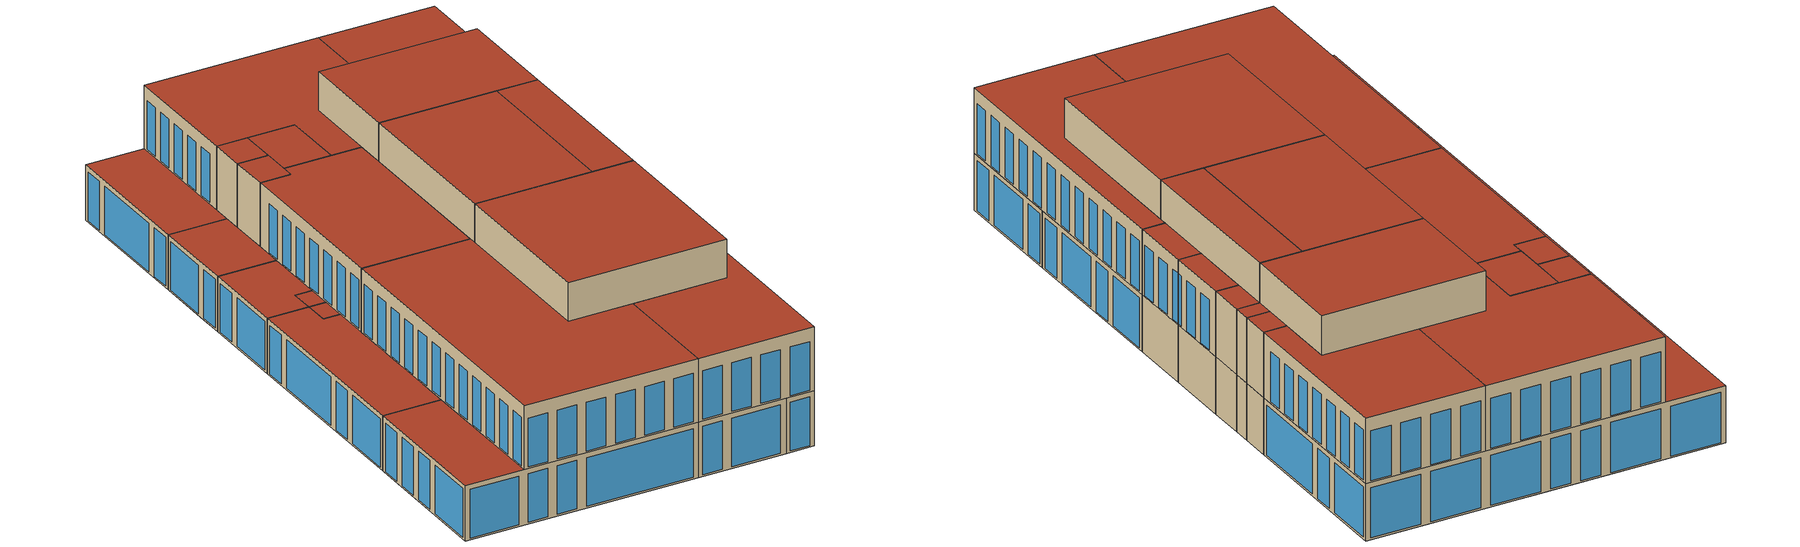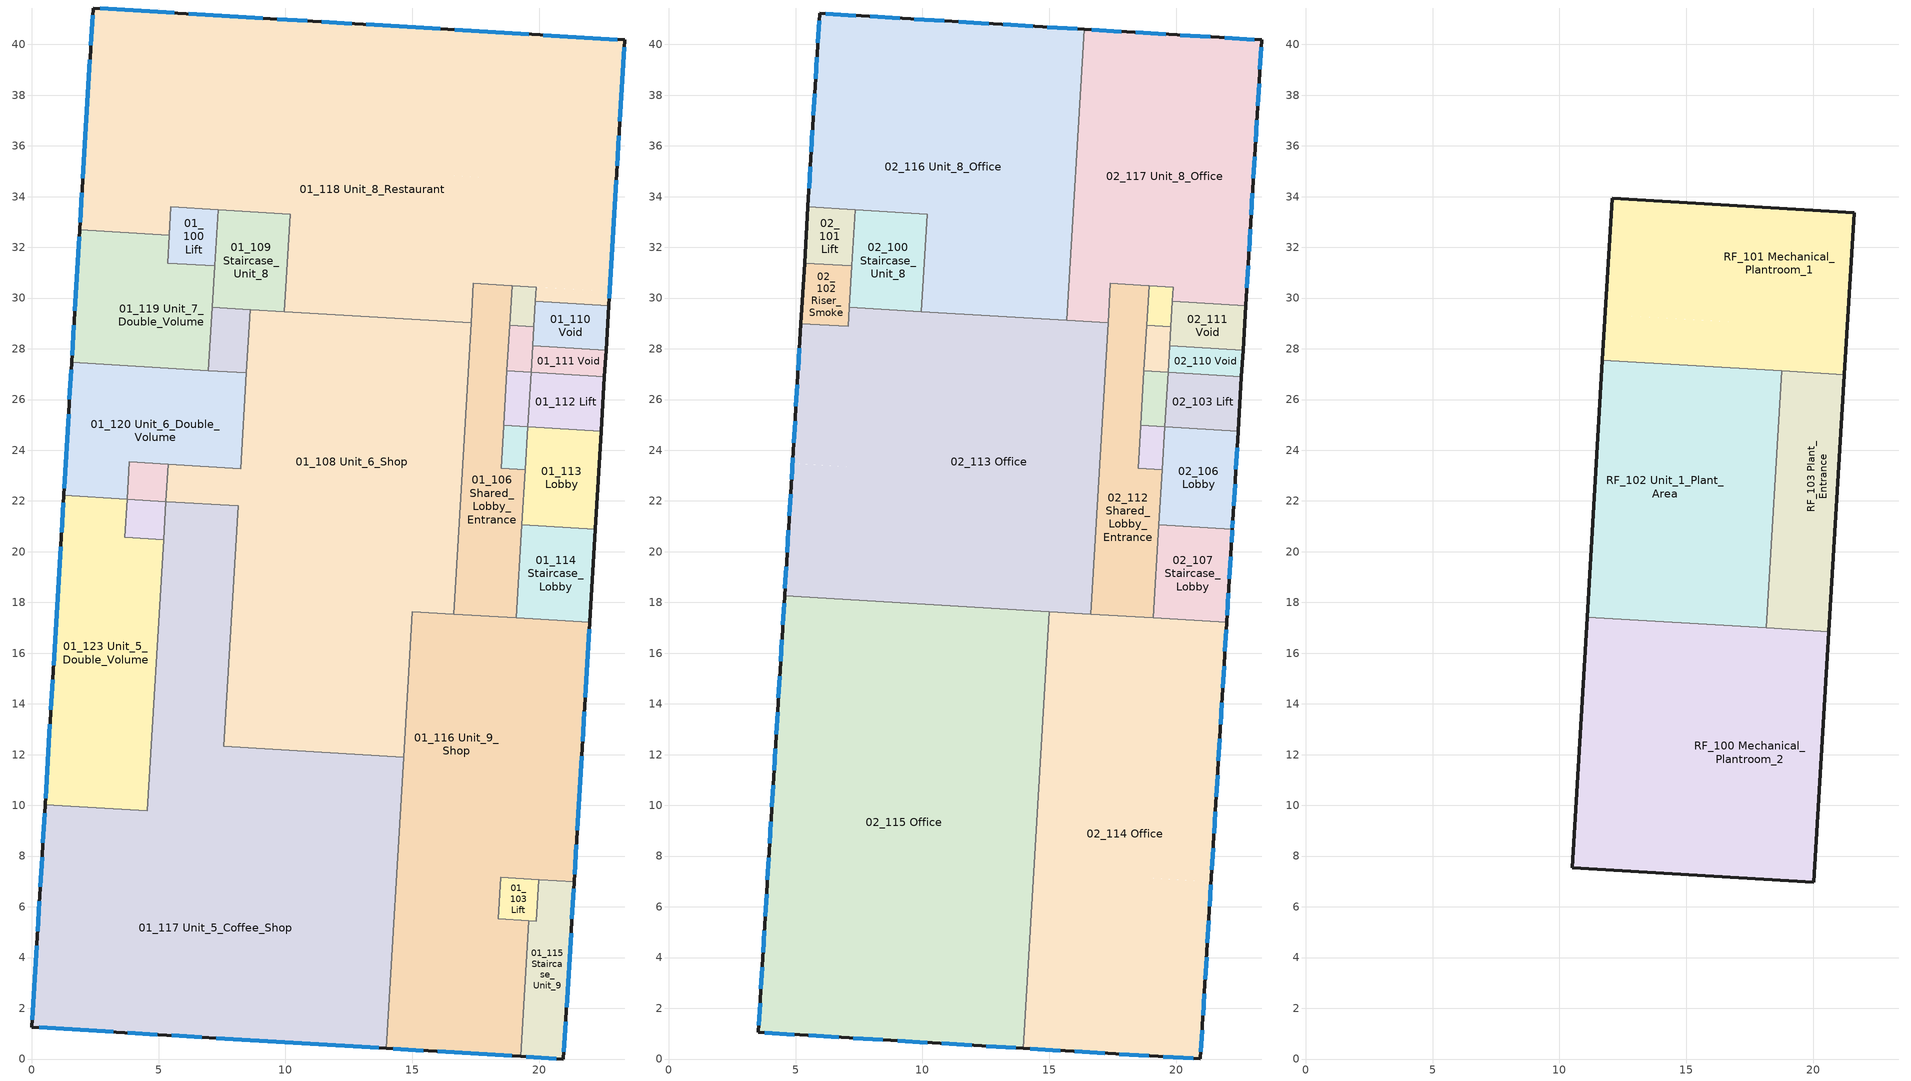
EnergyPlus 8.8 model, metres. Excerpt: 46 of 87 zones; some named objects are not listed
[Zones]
01_100 Lift
 floor to 00_117 Lift (IRTConstruction): 7.34,33.48 7.21,31.27 5.44,31.38 5.57,33.59 z7.4
 floor to 00_118 Unit_8_Restaurant (IRTConstruction): 5.51,32.48 5.42,32.49 5.48,33.59 5.57,33.59 z7.4
 floor to 00_125 Staircase_Unit_7 (IRTConstruction): 5.51,32.48 5.44,31.38 5.35,31.38 5.42,32.49 z7.4
 wall to 01_109 Staircase_Unit_8 (Internal Wall): 7.21,31.27 7.34,33.48 z7.4:10.7
 wall to 01_118 Unit_8_Restaurant (Internal Wall): 7.34,33.48 5.48,33.59 z7.4:10.7; 5.42,32.48,7.4 5.42,32.48,10.7 5.48,33.59,10.7 5.48,33.59,7.4 5.42,32.49,7.4
 wall to 01_119 Unit_7_Double_Volume (Internal Wall): 5.42,32.48 5.35,31.38 7.21,31.27 z7.4:10.7
01_101 Riser_2
 floor to 00_104 Riser_3 (Internal Floor): 19.68,27.08 18.73,27.13 18.84,28.93 19.79,28.87 z7.4
 wall to 01_102 Riser_3 (Internal Wall): 18.73,27.13 19.68,27.08 z7.4:10.7
 wall to 01_105 Riser_1 (Internal Wall): 19.79,28.87 18.84,28.93 z7.4:10.7
 wall to 01_106 Shared_Lobby_Entrance (Internal Wall): 18.84,28.93 18.73,27.13 z7.4:10.7
 wall to 01_110 Void (Internal Wall): 19.75,28.12 19.79,28.87 z7.4:10.7
 wall to 01_111 Void (Internal Wall): 19.68,27.08 19.75,28.12 z7.4:10.7
01_102 Riser_3
 floor to 00_105 Riser_4 (Internal Floor): 19.55,24.93 18.61,24.99 18.73,27.13 19.68,27.08 z7.4
 wall to 01_104 Riser_4 (Internal Wall): 18.61,24.99 19.55,24.93 z7.4:10.7
 wall to 01_106 Shared_Lobby_Entrance (Internal Wall): 18.73,27.13 18.61,24.99 z7.4:10.7
 wall to 01_112 Lift (Internal Wall): 19.55,24.93 19.68,27.08 z7.4:10.7
01_103 Lift
 floor to 00_111 Lift (IRTConstruction): 19.89,5.44 18.39,5.53 18.49,7.16 19.98,7.07 z7.4
 wall to 01_115 Staircase_Unit_9 (Internal Wall): 19.59,5.46 19.89,5.44 19.98,7.07 z7.4:10.7
 wall to 01_116 Unit_9_Shop (Internal Wall): 19.98,7.07 18.49,7.16 18.39,5.53 19.59,5.46 z7.4:10.7
01_104 Riser_4
 floor to 00_119 Unit_1_Retail_MS (Internal Floor): 19.55,24.93 19.45,23.23 18.5,23.29 18.61,24.99 z7.4
 wall to 01_106 Shared_Lobby_Entrance (Internal Wall): 18.61,24.99 18.6,24.96 18.5,23.29 19.45,23.23 z7.4:10.7
 wall to 01_113 Lobby (Internal Wall): 19.45,23.23 19.55,24.93 z7.4:10.7
01_105 Riser_1
 floor to 00_100 Riser_2 (Internal Floor): 19.79,28.87 18.84,28.93 18.94,30.49 19.88,30.43 z7.4
 wall to 01_106 Shared_Lobby_Entrance (Internal Wall): 18.94,30.49 18.84,28.93 z7.4:10.7
 wall to 01_110 Void (Internal Wall): 19.79,28.87 19.85,29.87 z7.4:10.7
 wall to 01_118 Unit_8_Restaurant (Internal Wall): 19.85,29.87 19.88,30.43 18.94,30.49 z7.4:10.7
01_106 Shared_Lobby_Entrance
 floor to 00_108 Staircase_Unit_1 (Internal Floor): 18.84,28.93 17.32,29.02 17.41,30.58 18.94,30.49 z7.4
 floor to 00_119 Unit_1_Retail_MS (Internal Floor): 18.5,23.29 19.45,23.23 19.1,17.39 16.63,17.54 17.32,29.02 18.84,28.93 z7.4
 wall to 01_108 Unit_6_Shop (Internal Wall): 17.32,29.02 16.63,17.54 z7.4:10.7
 wall to 01_113 Lobby (Internal Wall): 19.32,21.07 19.45,23.23 z7.4:10.7
 wall to 01_114 Staircase_Lobby (Internal Wall): 19.1,17.39 19.32,21.07 z7.4:10.7
 wall to 01_116 Unit_9_Shop (Internal Wall): 16.63,17.54 19.1,17.39 z7.4:10.7
 wall to 01_118 Unit_8_Restaurant (Internal Wall): 18.94,30.49 18.91,30.49 17.41,30.58 17.32,29.02 z7.4:10.7
01_107 Riser_Smoke
 floor to 00_127 Riser_Smoke (Internal Floor): 8.46,27.05 6.96,27.14 7.11,29.63 8.61,29.54 z7.4
 wall to 01_108 Unit_6_Shop (Internal Wall): 8.46,27.05 8.61,29.54 z7.4:10.7
 wall to 01_109 Staircase_Unit_8 (Internal Wall): 8.61,29.54 7.11,29.63 z7.4:10.7
 wall to 01_119 Unit_7_Double_Volume (Internal Wall): 7.11,29.63 6.96,27.14 z7.4:10.7
 wall to 01_120 Unit_6_Double_Volume (Internal Wall): 6.96,27.14 8.46,27.05 z7.4:10.7
01_108 Unit_6_Shop
 floor to 00_119 Unit_1_Retail_MS (Internal Floor): 8.61,29.54 17.32,29.02 16.63,17.54 7.92,18.06 8.15,21.81 5.29,21.98 5.38,23.45 8.23,23.28 z7.4
 floor to 00_129 Unit_1_Retail_MS (Internal Floor): 14.66,11.9 7.58,12.32 7.92,18.06 15.01,17.64 z7.4
 wall to 01_121 Lift (Internal Wall): 5.38,23.45 5.29,21.98 z7.4:10.7
 wall to 01_109 Staircase_Unit_8 (Internal Wall): 9.96,29.46 8.64,29.54 8.61,29.54 z7.4:10.7
 wall to 01_116 Unit_9_Shop (Internal Wall): 14.66,11.9 15.01,17.64 16.63,17.54 z7.4:10.7
 wall to 01_117 Unit_5_Coffee_Shop (Internal Wall): 5.29,21.98 5.31,21.98 8.15,21.81 7.58,12.32 14.66,11.9 z7.4:10.7
 wall to 01_118 Unit_8_Restaurant (Internal Wall): 17.32,29.02 9.96,29.46 z7.4:10.7
 wall to 01_120 Unit_6_Double_Volume (Internal Wall): 8.46,27.05 8.23,23.28 z7.4:10.7
 wall to 01_120 Unit_6_Double_Volume (IRTConstruction): 8.23,23.28 5.38,23.45 z7.4:10.7
01_109 Staircase_Unit_8
 floor to 00_126 Staircase_Unit_8 (IRTConstruction): 9.96,29.46 7.11,29.63 7.34,33.48 10.19,33.31 z7.4
 wall to 01_118 Unit_8_Restaurant (IRTConstruction): 9.96,29.46 10.19,33.31 7.34,33.48 z7.4:10.7
 wall to 01_119 Unit_7_Double_Volume (Internal Wall): 7.21,31.27 7.11,29.63 z7.4:10.7
01_110 Void
 floor to 00_101 Switch_Room (IRTConstruction): 22.75,29.7 22.64,27.95 19.75,28.12 19.85,29.87 z7.4
 wall outside (External Wall): 22.64,27.95 22.75,29.7 z7.4:10.7
 wall to 01_111 Void (Internal Wall): 19.75,28.12 22.64,27.95 z7.4:10.7
 wall to 01_118 Unit_8_Restaurant (Internal Wall): 22.75,29.7 19.85,29.87 z7.4:10.7
01_111 Void
 floor to 00_101 Switch_Room (IRTConstruction): 22.58,26.9 19.68,27.08 19.75,28.12 22.64,27.95 z7.4
 wall outside (External Wall): 22.58,26.9 22.64,27.95 z7.4:10.7
 wall to 01_112 Lift (Internal Wall): 19.68,27.08 22.58,26.9 z7.4:10.7
01_112 Lift
 floor to 00_106 Lift (IRTConstruction): 22.45,24.76 19.55,24.93 19.68,27.08 22.58,26.9 z7.4
 wall outside (External Wall): 22.45,24.76 22.58,26.9 z7.4:10.7
 wall to 01_113 Lobby (Internal Wall): 19.55,24.93 22.45,24.76 z7.4:10.7
01_113 Lobby
 floor to 00_109 Lobby (Internal Floor): 22.45,24.76 22.22,20.89 19.32,21.07 19.55,24.93 z7.4
 wall outside (External Wall): 22.22,20.89 22.45,24.76 z7.4:10.7
 wall to 01_114 Staircase_Lobby (IRTConstruction): 19.32,21.07 22.22,20.89 z7.4:10.7
01_114 Staircase_Lobby
 floor to 00_128 Staircase_Lobby (IRTConstruction): 22,17.22 19.1,17.39 19.32,21.07 22.22,20.89 z7.4
 wall outside (External Wall): 22,17.22 22.22,20.89 z7.4:10.7
 wall to 01_116 Unit_9_Shop (Internal Wall): 19.1,17.39 22,17.22 z7.4:10.7
01_115 Staircase_Unit_9
 floor to 00_113 Unit_2_Shop (IRTConstruction): 19.98,7.07 21.38,6.99 20.96,0 19.27,0.1 19.59,5.46 19.89,5.44 z7.4
 wall outside (External Wall): 19.27,0.1 20.96,0 21.38,6.99 z7.4:10.7
 wall to 01_116 Unit_9_Shop (Internal Wall): 20.01,7.07 19.98,7.07 / 19.59,5.46 19.27,0.1 z7.4:10.7
 wall to 01_116 Unit_9_Shop (IRTConstruction): 21.38,6.99 20.01,7.07 z7.4:10.7
 window (Glazing): 20.98,0.29 21.05,1.46 / 21.29,5.53 21.36,6.7 / 21.08,2.03 21.26,4.95 / 19.5,0.09 20.67,0.02 z7.5:10.4
01_116 Unit_9_Shop
 floor to 00_110 Unit_4_Shop (Internal Floor): 21.7,12.23 18.8,12.4 19.1,17.39 22,17.22 z7.4
 floor to 00_112 Unit_3_Shop (Internal Floor): 18.49,7.16 18.8,12.4 21.7,12.23 21.38,6.99 z7.4
 floor to 00_113 Unit_2_Shop (Internal Floor): 18.39,5.53 19.59,5.46 19.27,0.1 13.97,0.42 14.03,1.29 18.12,1.05 z7.4
 floor to 00_129 Unit_1_Retail_MS (Internal Floor): 18.49,7.16 14.39,7.41 15.01,17.64 19.1,17.39 z7.4
 floor to 00_130 Unit_1_Retail_MS (Internal Floor): 18.12,1.05 14.03,1.29 14.39,7.41 18.49,7.16 z7.4
 wall outside (External Wall): 21.38,6.99 22,17.22 / 13.97,0.42 19.27,0.1 z7.4:10.7
 wall to 01_117 Unit_5_Coffee_Shop (Internal Wall): 14.66,11.9 13.97,0.42 z7.4:10.7
 window (Glazing): 21.71,12.52 21.78,13.69 / 21.4,7.28 21.47,8.45 / 21.82,14.26 21.98,16.94 / 21.5,9.02 21.68,11.94 / 16.01,0.3 18.93,0.12 / 14.26,0.4 15.43,0.33 z7.5:10.4
01_117 Unit_5_Coffee_Shop
 floor to 00_119 Unit_1_Retail_MS (Internal Floor): 8.15,21.81 7.92,18.06 5.06,18.24 5.29,21.98 z7.4
 floor to 00_123 Unit_5_Coffee_Shop (Internal Floor): 4.55,9.68 0.52,9.92 0.53,10.03 4.55,9.78 z7.4
 floor to 00_129 Unit_1_Retail_MS (Internal Floor): 5.06,18.24 7.92,18.06 7.58,12.32 14.66,11.9 14.39,7.41 4.45,8 z7.4
 floor to 00_130 Unit_1_Retail_MS (Internal Floor): 4.45,8 14.39,7.41 13.97,0.42 0,1.26 0.52,9.92 4.55,9.68 z7.4
 wall outside (External Wall): 0.53,10.03 0,1.26 13.97,0.42 z7.4:10.7
 wall to 01_122 Lift (Internal Wall): 5.29,21.98 5.2,20.48 z7.4:10.7
 wall to 01_123 Unit_5_Double_Volume (IRTConstruction): 5.2,20.48 4.55,9.78 0.53,10.03 z7.4:10.7
 window (Glazing): 5.53,0.93 6.7,0.86 / 3.78,1.03 4.95,0.96 / 0.29,1.24 3.21,1.07 / 7.27,0.82 13.69,0.44 / 0.19,4.46 0.02,1.54 / 0.3,6.22 0.23,5.04 / 0.4,7.96 0.33,6.78 / 0.51,9.69 0.44,8.52 z7.5:10.4
 roof outside (Roof): 0,1.26 3.53,1.05 4.05,9.81 0.53,10.03 z10.7
01_118 Unit_8_Restaurant
 floor to 00_101 Switch_Room (Internal Floor): 22.75,29.7 19.85,29.87 19.88,30.43 22.78,30.26 z7.4
 floor to 00_102 Waste (Internal Floor): 23.03,34.44 19.19,34.67 19.53,40.41 23.37,40.18 z7.4
 floor to 00_103 Substation (Internal Floor): 18.94,30.49 19.19,34.67 23.03,34.44 22.78,30.26 z7.4
 floor to 00_107 Waste (Internal Floor): 16.39,40.6 19.53,40.41 19.19,34.67 16.04,34.86 z7.4
 floor to 00_108 Staircase_Unit_1 (Internal Floor): 18.94,30.49 17.41,30.58 17.32,29.02 16.3,29.08 16.64,34.82 19.19,34.67 z7.4
 floor to 00_114 Lift (Internal Floor): 16.16,36.87 14.17,36.99 14.29,38.98 16.28,38.86 z7.4
 floor to 00_115 Unit_1_BOH (Internal Floor): 14.29,38.98 14.31,39.33 13.49,39.38 13.57,40.77 16.39,40.6 16.28,38.86 z7.4
 floor to 00_116 Unit_1_BOH (Internal Floor): 13.49,39.38 11.63,39.49 11.56,38.44 9.15,38.59 9.3,41.02 13.57,40.77 z7.4
 floor to 00_118 Unit_8_Restaurant (Internal Floor): 8.96,35.28 10.3,35.2 10.19,33.31 5.48,33.59 5.42,32.49 1.89,32.7 2.41,41.44 9.3,41.02 z7.4
 floor to 00_119 Unit_1_Retail_MS (Internal Floor): 14.31,39.33 14.17,36.99 16.16,36.87 16.04,34.86 16.64,34.82 16.3,29.08 9.96,29.46 10.3,35.2 8.96,35.28 9.15,38.59 11.56,38.44 11.63,39.49 z7.4
 wall outside (External Wall): 22.75,29.7 23.37,40.18 2.41,41.44 1.89,32.7 z7.4:10.7
 wall to 01_119 Unit_7_Double_Volume (Internal Wall): 1.89,32.7 5.42,32.48 z7.4:10.7
 window (Glazing): 23.18,36.97 23.36,39.89 / 23.08,35.23 23.15,36.4 / 22.76,29.99 23.04,34.65 / 2.4,41.15 2.32,39.97 / 1.98,34.16 1.91,32.99 / 2.29,39.4 2.01,34.73 / 10.86,40.93 9.68,41 / 12.61,40.82 11.43,40.9 / 16.1,40.61 13.18,40.79 / 19.59,40.4 16.67,40.58 / 23.09,40.19 20.17,40.37 / 5.62,41.24 2.7,41.42 / 9.11,41.03 6.19,41.21 z7.5:10.4
 roof outside (Roof): 1.89,32.7 5.42,32.48 5.94,41.23 2.41,41.44 z10.7
01_119 Unit_7_Double_Volume
 floor to 00_120 Unit_7_Bar (IRTConstruction): 7.21,31.27 6.96,27.14 1.57,27.46 1.68,29.3 3.12,29.21 3.25,31.51 z7.4
 floor to 00_125 Staircase_Unit_7 (IRTConstruction): 5.35,31.38 3.25,31.51 3.12,29.21 1.68,29.3 1.89,32.7 5.42,32.48 z7.4
 wall outside (External Wall): 1.89,32.7 1.57,27.46 z7.4:10.7
 wall to 01_120 Unit_6_Double_Volume (Internal Wall): 1.57,27.46 6.96,27.14 z7.4:10.7
 window (Glazing): 1.66,28.92 1.59,27.75 / 1.87,32.42 1.7,29.5 z7.5:10.4
 roof outside (Roof): 1.57,27.46 5.1,27.25 5.42,32.48 1.89,32.7 z10.7
01_120 Unit_6_Double_Volume
 floor to 00_119 Unit_1_Retail_MS (IRTConstruction): 8.23,23.28 5.38,23.45 5.41,23.98 8.27,23.8 z7.4
 floor to 00_122 Unit_6_Shop (IRTConstruction): 8.46,27.05 8.27,23.8 5.41,23.98 5.38,23.45 3.84,23.54 3.75,22.07 1.26,22.22 1.57,27.46 z7.4
 wall outside (External Wall): 1.57,27.46 1.26,22.22 z7.4:10.7
 wall to 01_121 Lift (Internal Wall): 3.75,22.07 3.84,23.54 5.38,23.45 z7.4:10.7
 wall to 01_123 Unit_5_Double_Volume (Internal Wall): 1.26,22.22 3.75,22.07 z7.4:10.7
 window (Glazing): 1.56,27.18 1.49,26 / 1.45,25.43 1.28,22.51 z7.5:10.4
 roof outside (Roof): 1.26,22.22 3.75,22.07 3.84,23.54 4.88,23.48 5.1,27.25 1.57,27.46 z10.7
01_121 Lift
 floor to 00_121 Lift (IRTConstruction): 5.29,21.98 3.75,22.07 3.84,23.54 5.38,23.45 z7.4
 wall to 01_122 Lift (Internal Wall): 3.75,22.07 5.29,21.98 z7.4:10.7
 roof outside (Roof): 3.75,22.07 4.79,22.01 4.88,23.48 3.84,23.54 z10.7
01_122 Lift
 floor to 00_124 Lift (IRTConstruction): 5.2,20.48 3.66,20.57 3.75,22.07 5.29,21.98 z7.4
 wall to 01_123 Unit_5_Double_Volume (Internal Wall): 3.75,22.07 3.66,20.57 5.2,20.48 z7.4:10.7
 roof outside (Roof): 3.66,20.57 4.7,20.51 4.79,22.01 3.75,22.07 z10.7
01_123 Unit_5_Double_Volume
 floor to 00_123 Unit_5_Coffee_Shop (IRTConstruction): 5.2,20.48 4.55,9.78 0.53,10.03 1.26,22.22 3.75,22.07 3.66,20.57 z7.4
 wall outside (External Wall): 1.26,22.22 0.53,10.03 z7.4:10.7
 window (Glazing): 0.82,14.95 0.75,13.77 / 0.72,13.2 0.54,10.28 / 1.14,20.19 0.86,15.52 / 1.24,21.94 1.17,20.76 z7.5:10.4
 roof outside (Roof): 0.53,10.03 4.05,9.81 4.7,20.51 3.66,20.57 3.75,22.07 1.26,22.22 z10.7
02_100 Staircase_Unit_8
 floor to 01_109 Staircase_Unit_8 (IRTConstruction): 9.96,29.46 7.11,29.63 7.34,33.48 10.19,33.31 z10.7
 wall to 02_101 Lift (Internal Wall): 7.34,33.48 7.21,31.27 z10.7:14.5
 wall to 02_102 Riser_Smoke (Internal Wall): 7.21,31.27 7.11,29.63 z10.7:14.5
 wall to 02_113 Office (Internal Wall): 7.11,29.63 9.96,29.46 z10.7:14.5
 wall to 02_116 Unit_8_Office (IRTConstruction): 9.96,29.46 10.19,33.31 7.34,33.48 z10.7:14.5
 roof outside (Roof): 7.11,29.63 9.96,29.46 10.19,33.31 7.34,33.48 z14.5
02_101 Lift
 floor to 01_100 Lift (IRTConstruction): 7.21,31.27 5.35,31.38 5.48,33.59 7.34,33.48 z10.7
 wall outside (External Wall): 5.48,33.59 5.35,31.38 z10.7:14.5
 wall to 02_102 Riser_Smoke (Internal Wall): 5.35,31.38 7.21,31.27 z10.7:14.5
 wall to 02_116 Unit_8_Office (Internal Wall): 7.34,33.48 5.48,33.59 z10.7:14.5
 roof outside (Roof): 5.35,31.38 7.21,31.27 7.34,33.48 5.48,33.59 z14.5
02_102 Riser_Smoke
 floor to 01_119 Unit_7_Double_Volume (Internal Floor): 7.07,28.88 5.21,28.99 5.35,31.38 7.21,31.27 z10.7
 wall outside (External Wall): 5.35,31.38 5.21,28.99 z10.7:14.5
 wall to 02_113 Office (Internal Wall): 5.21,28.99 7.07,28.88 7.11,29.63 z10.7:14.5
 roof outside (Roof): 5.21,28.99 7.07,28.88 7.21,31.27 5.35,31.38 z14.5
02_103 Lift
 floor to 01_112 Lift (IRTConstruction): 22.45,24.76 19.55,24.93 19.68,27.08 22.58,26.9 z10.7
 wall outside (External Wall): 22.45,24.76 22.58,26.9 z10.7:14.5
 wall to 02_105 Riser_3 (Internal Wall): 19.68,27.08 19.55,24.93 z10.7:14.5
 wall to 02_106 Lobby (Internal Wall): 19.55,24.93 22.45,24.76 z10.7:14.5
 wall to 02_110 Void (Internal Wall): 22.58,26.9 19.68,27.08 z10.7:14.5
 roof outside (Roof): 21.1,24.84 22.45,24.76 22.58,26.9 21.23,26.98 z14.5
02_104 Riser_2
 floor to 01_101 Riser_2 (Internal Floor): 19.68,27.08 18.73,27.13 18.84,28.93 19.79,28.87 z10.7
 wall to 02_105 Riser_3 (Internal Wall): 18.73,27.13 19.68,27.08 z10.7:14.5
 wall to 02_109 Riser_1 (Internal Wall): 19.79,28.87 18.84,28.93 z10.7:14.5
 wall to 02_110 Void (Internal Wall): 19.68,27.08 19.75,28.12 z10.7:14.5
 wall to 02_111 Void (Internal Wall): 19.75,28.12 19.79,28.87 z10.7:14.5
 wall to 02_112 Shared_Lobby_Entrance (Internal Wall): 18.84,28.93 18.73,27.13 z10.7:14.5
02_105 Riser_3
 floor to 01_102 Riser_3 (Internal Floor): 19.55,24.93 18.61,24.99 18.73,27.13 19.68,27.08 z10.7
 wall to 02_108 Riser_4 (Internal Wall): 18.61,24.99 19.55,24.93 z10.7:14.5
 wall to 02_112 Shared_Lobby_Entrance (Internal Wall): 18.73,27.13 18.61,24.99 z10.7:14.5
02_106 Lobby
 floor to 01_113 Lobby (Internal Floor): 22.45,24.76 22.22,20.89 19.32,21.07 19.55,24.93 z10.7
 wall outside (External Wall): 22.22,20.89 22.45,24.76 z10.7:14.5
 wall to 02_107 Staircase_Lobby (IRTConstruction): 19.32,21.07 22.22,20.89 z10.7:14.5
 wall to 02_108 Riser_4 (Internal Wall): 19.55,24.93 19.45,23.23 z10.7:14.5
 wall to 02_112 Shared_Lobby_Entrance (Internal Wall): 19.45,23.23 19.32,21.07 z10.7:14.5
 window (Glazing): 22.36,23.24 22.41,24.1 / 22.27,21.81 22.32,22.66 / 22.22,20.94 22.24,21.23 z10.8:13.7
 roof outside (Roof): 20.87,20.98 22.22,20.89 22.45,24.76 21.1,24.84 z14.5
02_107 Staircase_Lobby
 floor to 01_114 Staircase_Lobby (IRTConstruction): 22,17.22 19.1,17.39 19.32,21.07 22.22,20.89 z10.7
 wall outside (External Wall): 22,17.22 22.22,20.89 z10.7:14.5
 wall to 02_112 Shared_Lobby_Entrance (Internal Wall): 19.32,21.07 19.1,17.39 z10.7:14.5
 wall to 02_114 Office (Internal Wall): 19.1,17.39 22,17.22 z10.7:14.5
 window (Glazing): 22.19,20.37 22.21,20.85 / 22.1,18.94 22.15,19.79 / 22.01,17.5 22.06,18.36 z10.8:13.7
 roof outside (Roof): 20.65,17.3 22,17.22 22.22,20.89 20.87,20.98 z14.5
02_108 Riser_4
 floor to 01_104 Riser_4 (Internal Floor): 19.55,24.93 19.45,23.23 18.5,23.29 18.61,24.99 z10.7
 wall to 02_112 Shared_Lobby_Entrance (Internal Wall): 18.61,24.99 18.6,24.96 18.5,23.29 19.45,23.23 z10.7:14.5
02_109 Riser_1
 floor to 01_105 Riser_1 (Internal Floor): 19.79,28.87 18.84,28.93 18.94,30.49 19.88,30.43 z10.7
 wall to 02_111 Void (Internal Wall): 19.79,28.87 19.85,29.87 z10.7:14.5
 wall to 02_112 Shared_Lobby_Entrance (Internal Wall): 18.94,30.49 18.84,28.93 z10.7:14.5
 wall to 02_117 Unit_8_Office (Internal Wall): 19.85,29.87 19.88,30.43 18.94,30.49 z10.7:14.5
02_110 Void
 floor to 01_111 Void (IRTConstruction): 22.58,26.9 19.68,27.08 19.75,28.12 22.64,27.95 z10.7
 wall outside (External Wall): 22.58,26.9 22.64,27.95 z10.7:14.5
 wall to 02_111 Void (Internal Wall): 22.64,27.95 19.75,28.12 z10.7:14.5
 roof outside (Roof): 21.23,26.98 22.58,26.9 22.64,27.95 21.29,28.03 z14.5
02_111 Void
 floor to 01_110 Void (IRTConstruction): 22.75,29.7 22.64,27.95 19.75,28.12 19.85,29.87 z10.7
 wall outside (External Wall): 22.64,27.95 22.75,29.7 z10.7:14.5
 wall to 02_117 Unit_8_Office (Internal Wall): 22.75,29.7 19.85,29.87 z10.7:14.5
 roof outside (Roof): 21.29,28.03 22.64,27.95 22.75,29.7 21.4,29.78 z14.5
02_112 Shared_Lobby_Entrance
 floor to 01_106 Shared_Lobby_Entrance (Internal Floor): 18.5,23.29 19.45,23.23 19.1,17.39 16.63,17.54 17.41,30.58 18.94,30.49 z10.7
 wall to 02_113 Office (Internal Wall): 17.32,29.02 16.63,17.54 z10.7:14.5
 wall to 02_114 Office (Internal Wall): 16.63,17.54 19.1,17.39 z10.7:14.5
 wall to 02_117 Unit_8_Office (Internal Wall): 18.94,30.49 18.91,30.49 17.41,30.58 17.32,29.02 z10.7:14.5
02_113 Office
 floor to 01_107 Riser_Smoke (Internal Floor): 8.61,29.54 8.46,27.05 6.96,27.14 7.11,29.63 z10.7
 floor to 01_108 Unit_6_Shop (Internal Floor): 8.61,29.54 17.32,29.02 16.63,17.54 7.92,18.06 8.15,21.81 5.29,21.98 5.38,23.45 8.23,23.28 z10.7
 floor to 01_117 Unit_5_Coffee_Shop (Internal Floor): 8.15,21.81 7.92,18.06 5.06,18.24 5.29,21.98 z10.7
 floor to 01_119 Unit_7_Double_Volume (Internal Floor): 6.96,27.14 5.1,27.25 5.21,28.99 7.07,28.88 z10.7
 floor to 01_120 Unit_6_Double_Volume (Internal Floor): 8.23,23.28 4.88,23.48 5.1,27.25 8.46,27.05 z10.7
 floor to 01_121 Lift (Internal Floor): 5.29,21.98 4.79,22.01 4.88,23.48 5.38,23.45 z10.7
 floor to 01_122 Lift (Internal Floor): 5.2,20.48 4.7,20.51 4.79,22.01 5.29,21.98 z10.7
 floor to 01_123 Unit_5_Double_Volume (Internal Floor): 5.06,18.24 4.56,18.27 4.7,20.51 5.2,20.48 z10.7
 wall outside (External Wall): 5.21,28.99 4.56,18.27 z10.7:14.5
 wall to 02_114 Office (IRTConstruction): 15.01,17.64 16.63,17.54 z10.7:14.5
 wall to 02_115 Office (IRTConstruction): 4.56,18.27 15.01,17.64 z10.7:14.5
 wall to 02_116 Unit_8_Office (Internal Wall): 15.7,29.12 9.96,29.46 z10.7:14.5
 wall to 02_117 Unit_8_Office (Internal Wall): 17.32,29.02 15.7,29.12 z10.7:14.5
 window (Glazing): 5.15,28.02 5.1,27.16 / 5.06,26.58 5.01,25.73 / 4.98,25.14 4.92,24.29 / 4.89,23.71 4.84,22.85 / 4.8,22.27 4.75,21.42 / 4.72,20.84 4.67,19.99 / 4.63,19.41 4.58,18.55 z10.8:13.7
 roof outside (Roof): 4.56,18.27 11.12,17.87 11.81,29.35 7.11,29.63 7.07,28.88 5.21,28.99 z14.5
02_114 Office
 floor to 01_103 Lift (Internal Floor): 19.89,5.44 18.39,5.53 18.49,7.16 19.98,7.07 z10.7
 floor to 01_115 Staircase_Unit_9 (Internal Floor): 19.98,7.07 21.38,6.99 20.96,0 19.27,0.1 19.59,5.46 19.89,5.44 z10.7
 floor to 01_116 Unit_9_Shop (Internal Floor): 22,17.22 21.38,6.99 18.49,7.16 18.39,5.53 19.59,5.46 19.27,0.1 13.97,0.42 15.01,17.64 z10.7
 wall outside (External Wall): 13.97,0.42 20.96,0 22,17.22 z10.7:14.5
 wall to 02_115 Office (IRTConstruction): 15.01,17.64 13.97,0.42 z10.7:14.5
 window (Glazing): 21.75,13.2 21.81,14.05 / 21.67,11.76 21.72,12.62 / 21.41,7.46 21.46,8.31 / 21.32,6.02 21.38,6.88 / 21.24,4.59 21.29,5.44 / 20.98,0.28 21.03,1.14 / 21.93,16.07 21.98,16.92 / 21.84,14.63 21.89,15.49 / 21.58,10.33 21.63,11.18 / 21.5,8.89 21.55,9.75 / 21.15,3.15 21.2,4.01 / 21.07,1.72 21.12,2.57 / 14.26,0.4 15.43,0.33 / 16.01,0.3 17.18,0.23 / 17.75,0.2 18.93,0.12 / 19.5,0.09 20.67,0.02 z10.8:13.7
 roof outside (Roof): 13.97,0.42 20.96,0 22,17.22 20.65,17.3 20.03,6.97 14.39,7.31 z14.5
02_115 Office
 floor to 01_108 Unit_6_Shop (Internal Floor): 14.66,11.9 7.58,12.32 7.92,18.06 15.01,17.64 z10.7
 floor to 01_117 Unit_5_Coffee_Shop (Internal Floor): 5.06,18.24 7.92,18.06 7.58,12.32 14.66,11.9 13.97,0.42 3.53,1.05 4.05,9.81 4.55,9.78 z10.7
 floor to 01_123 Unit_5_Double_Volume (Internal Floor): 4.55,9.78 4.05,9.81 4.56,18.27 5.06,18.24 z10.7
 wall outside (External Wall): 4.56,18.27 3.53,1.05 13.97,0.42 z10.7:14.5
 window (Glazing): 5.53,0.93 6.7,0.86 / 3.78,1.03 4.95,0.96 / 12.51,0.51 13.69,0.44 / 10.77,0.61 11.94,0.54 / 9.02,0.72 10.19,0.65 / 7.27,0.82 8.44,0.75 / 4.54,17.97 4.49,17.12 / 4.46,16.54 4.41,15.68 / 4.37,15.1 4.32,14.24 / 4.29,13.67 4.24,12.81 / 4.2,12.23 4.15,11.37 / 4.11,10.8 4.06,9.94 / 4.03,9.36 3.98,8.51 / 3.94,7.93 3.89,7.07 / 3.86,6.49 3.8,5.64 / 3.77,5.06 3.72,4.2 / 3.68,3.62 3.63,2.76 / 3.6,2.19 3.55,1.34 z10.8:13.7
 roof outside (Roof): 3.53,1.05 13.97,0.42 14.39,7.31 10.5,7.54 11.12,17.87 4.56,18.27 z14.5
02_116 Unit_8_Office
 floor to 01_118 Unit_8_Restaurant (Internal Floor): 9.96,29.46 10.19,33.31 5.48,33.59 5.94,41.22 16.39,40.6 15.7,29.12 z10.7
 wall outside (External Wall): 16.39,40.6 5.94,41.22 5.48,33.59 z10.7:14.5
 wall to 02_117 Unit_8_Office (IRTConstruction): 15.7,29.12 16.39,40.6 z10.7:14.5
 window (Glazing): 10.86,40.93 9.68,41 / 12.61,40.82 11.43,40.89 / 9.11,41.03 7.94,41.1 / 7.36,41.14 6.19,41.21 / 14.35,40.72 13.18,40.79 / 16.1,40.61 14.92,40.68 / 5.92,40.93 5.87,40.07 / 5.84,39.49 5.79,38.64 / 5.75,38.06 5.7,37.2 / 5.66,36.62 5.61,35.77 / 5.58,35.19 5.53,34.33 z10.8:13.7
 roof outside (Roof): 5.48,33.59 10.19,33.31 9.96,29.46 11.81,29.35 12.08,33.94 15.97,33.71 16.39,40.6 5.94,41.22 z14.5
02_117 Unit_8_Office
 floor to 01_118 Unit_8_Restaurant (Internal Floor): 22.75,29.7 19.85,29.87 19.88,30.43 18.94,30.49 17.41,30.58 17.32,29.02 15.7,29.12 16.39,40.6 23.37,40.18 z10.7
 wall outside (External Wall): 22.75,29.7 23.37,40.18 16.39,40.6 z10.7:14.5
 window (Glazing): 17.84,40.51 16.67,40.58 / 19.59,40.4 18.42,40.47 / 21.34,40.3 20.17,40.37 / 23.08,40.19 21.91,40.26 / 23.31,39.03 23.36,39.88 / 23.22,37.59 23.27,38.45 / 23.13,36.16 23.18,37.01 / 23.05,34.72 23.1,35.58 / 22.96,33.29 23.01,34.14 / 22.87,31.85 22.93,32.71 / 22.79,30.42 22.84,31.27 z10.8:13.7
 roof outside (Roof): 15.97,33.71 21.61,33.37 21.4,29.78 22.75,29.7 23.37,40.18 16.39,40.6 z14.5
RF_100 Mechanical_Plantroom_2
 floor to 02_114 Office (Roof): 20.62,16.85 20.03,6.97 14.39,7.31 14.98,17.19 z14.5
 floor to 02_115 Office (Roof): 14.98,17.19 14.39,7.31 10.5,7.54 11.09,17.42 z14.5
 wall outside (External Wall): 11.09,17.42 10.5,7.54 20.03,6.97 20.62,16.85 z14.5:16.8
 wall to RF_102 Unit_1_Plant_Area (Internal Wall): 18.15,17 11.09,17.42 z14.5:16.8
 wall to RF_103 Plant_Entrance (Internal Wall): 20.62,16.85 18.15,17 z14.5:16.8
 roof outside (Roof): 10.5,7.54 20.03,6.97 20.62,16.85 11.09,17.42 z16.8
RF_101 Mechanical_Plantroom_1
 floor to 02_104 Riser_2 (Roof): 19.79,28.87 19.68,27.08 18.73,27.13 18.84,28.93 z14.5
 floor to 02_109 Riser_1 (Roof): 19.88,30.43 19.79,28.87 18.84,28.93 18.94,30.49 z14.5
 floor to 02_110 Void (Roof): 21.29,28.03 21.23,26.98 19.68,27.08 19.75,28.12 z14.5
 floor to 02_111 Void (Roof): 21.4,29.78 21.29,28.03 19.75,28.12 19.85,29.87 z14.5
 floor to 02_112 Shared_Lobby_Entrance (Roof): 18.94,30.49 18.73,27.13 17.21,27.22 17.41,30.58 z14.5
 floor to 02_113 Office (Roof): 17.32,29.02 17.21,27.22 11.7,27.55 11.81,29.35 z14.5
 floor to 02_116 Unit_8_Office (Roof): 15.97,33.71 15.7,29.12 11.81,29.35 12.08,33.94 z14.5
 floor to 02_117 Unit_8_Office (Roof): 21.61,33.37 21.4,29.78 19.85,29.87 19.88,30.43 18.94,30.49 17.41,30.58 17.32,29.02 15.7,29.12 15.97,33.71 z14.5
 wall outside (External Wall): 21.23,26.98 21.61,33.37 12.08,33.94 11.7,27.55 z14.5:16.8
 wall to RF_102 Unit_1_Plant_Area (Internal Wall): 11.7,27.55 18.76,27.13 z14.5:16.8
 wall to RF_103 Plant_Entrance (Internal Wall): 18.76,27.13 21.23,26.98 z14.5:16.8
 roof outside (Roof): 11.7,27.55 21.23,26.98 21.61,33.37 12.08,33.94 z16.8
RF_102 Unit_1_Plant_Area
 floor to 02_112 Shared_Lobby_Entrance (Roof): 18.73,27.13 18.5,23.29 18.52,23.29 18.17,17.45 16.63,17.54 17.21,27.22 z14.5
 floor to 02_113 Office (Roof): 17.21,27.22 16.63,17.54 11.12,17.87 11.7,27.55 z14.5
 floor to 02_114 Office (Roof): 18.17,17.45 18.15,17 14.98,17.19 15.01,17.64 z14.5
 floor to 02_115 Office (Roof): 15.01,17.64 14.98,17.19 11.09,17.42 11.12,17.87 z14.5
 wall outside (External Wall): 11.7,27.55 11.09,17.42 z14.5:16.8
 wall to RF_103 Plant_Entrance (Internal Wall): 18.15,17 18.76,27.13 z14.5:16.8
 roof outside (Roof): 11.09,17.42 18.15,17 18.76,27.13 11.7,27.55 z16.8
RF_103 Plant_Entrance
 floor to 02_103 Lift (Roof): 21.23,26.98 21.1,24.84 19.55,24.93 19.68,27.08 z14.5
 floor to 02_105 Riser_3 (Roof): 19.68,27.08 19.55,24.93 18.63,24.98 18.76,27.13 z14.5
 floor to 02_106 Lobby (Roof): 21.1,24.84 20.87,20.98 19.32,21.07 19.55,24.93 z14.5
 floor to 02_107 Staircase_Lobby (Roof): 20.87,20.98 20.65,17.3 19.1,17.39 19.32,21.07 z14.5
 floor to 02_108 Riser_4 (Roof): 19.55,24.93 19.45,23.23 18.52,23.29 18.63,24.98 z14.5
 floor to 02_112 Shared_Lobby_Entrance (Roof): 19.45,23.23 19.1,17.39 18.17,17.45 18.52,23.29 z14.5
 floor to 02_114 Office (Roof): 20.65,17.3 20.62,16.85 18.15,17 18.17,17.45 z14.5
 wall outside (External Wall): 20.62,16.85 21.23,26.98 z14.5:16.8
 roof outside (Roof): 18.15,17 20.62,16.85 21.23,26.98 18.76,27.13 z16.8
[Building]
SAM_Live_942a: North Axis {deg}=0; Terrain=Suburbs; Loads Convergence Tolerance Value=0.04; Temperature Convergence Tolerance Value {deltaC}=0.4; Solar Distribution=FullExterior; Maximum Number of Warmup Days=25; Minimum Number of Warmup Days=6
[Site:GroundTemperature:BuildingSurface]
11.44123, 11.44123, 11.44123, 11.44123, 11.44123, 11.44123, 11.44123, 11.44123, 11.44123, 11.44123, 11.44123, 11.44123
[Material] Roughness=MediumSmooth; Thermal Absorptance=0.9; Solar Absorptance=0.7; Visible Absorptance=1
Name | Thickness {m} | Conductivity {W/m-K} | Density {kg/m3} | Specific Heat {J/kg-K}
chipboard flooring | 0.02 | 0.13 | 500 | 1600
Reinforced concrete | 0.1 | 2.3 | 2300 | 1000
Plasterboard | 0.0125 | 0.21 | 700 | 1000
Cement bonded particle board | 0.012 | 0.23 | 1100 | 1000
Insulation 3 | 0.08 | 0.025 | 20 | 1030
Rainscreen | 0.003 | 50 | 7800 | 450
Screed | 0.05 | 1.15 | 1800 | 1000
Concrete Deck | 0.1 | 2 | 2400 | 1000
membrane | 0.001 | 1 | 1100 | 1000
Insulation 1 | 0.154 | 0.03 | 40 | 1450
[Material:InfraredTransparent]
IRTMaterial
[Material:AirGap]
Name | Thermal Resistance {m2-K/W}
Air. 50mm wall | 0.18329
Air. 50mm ceiling | 0.162447
[WindowMaterial:Glazing] Optical Data Type=SpectralAverage; Thickness {m}=0.006; Infrared Transmittance at Normal Incidence=0; Front Side Infrared Hemispherical Emissivity=0.837; Conductivity {W/m-K}=1
Name | Solar Transmittance at Normal Incidence | Front Side Solar Reflectance at Normal Incidence | Back Side Solar Reflectance at Normal Incidence | Visible Transmittance at Normal Incidence | Front Side Visible Reflectance at Normal Incidence | Back Side Visible Reflectance at Normal Incidence | Back Side Infrared Hemispherical Emissivity
Side Lit Glazing Inner Pane | 0.783 | 0.072 | 0.072 | 0.889 | 0.081 | 0.081 | 0.837
Side Lit Glazing Outer Pane | 0.409 | 0.289 | 0.414 | 0.798 | 0.051 | 0.04 | 0.042
[WindowMaterial:Gas]
12mm Argon Side Lit: Gas Type=Air; Thickness {m}=0.012
[Construction]
External Wall: Rainscreen, Air. 50mm wall, Insulation 3, Cement bonded particle board, Air. 50mm wall, Plasterboard
Glazing: Side Lit Glazing Outer Pane, 12mm Argon Side Lit, Side Lit Glazing Inner Pane
Internal Floor: chipboard flooring, Air. 50mm ceiling, Screed, Reinforced concrete, Air. 50mm ceiling, Plasterboard
Internal Wall: Plasterboard, Air. 50mm wall, Plasterboard
Roof: Insulation 1, membrane, Concrete Deck, Air. 50mm ceiling, Plasterboard
IRTConstruction: IRTMaterial
[Zone] Type=1; Multiplier=1; Ceiling Height {m}=autocalculate; Part of Total Floor Area=Yes
Name | Volume {m3} | Floor Area {m2}
01_100 Lift | 12.7708 | 3.929476
01_101 Riser_2 | 5.118509 | 1.574926
01_102 Riser_3 | 6.142211 | 1.889911
01_103 Lift | 7.467395 | 2.29766
01_104 Riser_4 | 4.826023 | 1.48493
01_105 Riser_1 | 4.430938 | 1.363366
01_106 Shared_Lobby_Entrance | 80.49271 | 24.76699
01_107 Riser_Smoke | 11.54562 | 3.5525
01_108 Unit_6_Shop | 467.6522 | 143.893
01_109 Staircase_Unit_8 | 34.62271 | 10.65314
01_110 Void | 15.74575 | 4.844848
01_111 Void | 9.262199 | 2.849907
01_112 Lift | 19.45064 | 5.984812
01_113 Lobby | 35.36311 | 10.88096
01_114 Staircase_Lobby | 33.64034 | 10.35087
01_115 Staircase_Unit_9 | 35.60126 | 10.95423
01_116 Unit_9_Shop | 343.3345 | 105.6414
01_117 Unit_5_Coffee_Shop | 570.3554 | 175.494
01_118 Unit_8_Restaurant | 666.6878 | 205.0939
01_119 Unit_7_Double_Volume | 83.62936 | 25.73211
01_120 Unit_6_Double_Volume | 94.68871 | 29.13499
01_121 Lift | 6.876117 | 2.115728
01_122 Lift | 7.032959 | 2.163987
01_123 Unit_5_Double_Volume | 150.0997 | 46.18452
02_100 Staircase_Unit_8 | 39.94928 | 10.65314
02_101 Lift | 14.73553 | 3.929476
02_102 Riser_Smoke | 15.96067 | 4.256179
02_103 Lift | 22.44304 | 5.984812
02_104 Riser_2 | 5.905972 | 1.574926
02_105 Riser_3 | 7.087167 | 1.889911
02_106 Lobby | 40.80359 | 10.88096
02_107 Staircase_Lobby | 38.81578 | 10.35087
02_108 Riser_4 | 5.568488 | 1.48493
02_109 Riser_1 | 5.112621 | 1.363366
02_110 Void | 10.68715 | 2.849907
02_111 Void | 18.16818 | 4.844848
02_112 Shared_Lobby_Entrance | 92.8762 | 24.76699
02_113 Office | 511.4938 | 136.3983
02_114 Office | 448.2249 | 119.5267
02_115 Office | 671.6925 | 179.118
02_116 Unit_8_Office | 378.9722 | 101.0593
02_117 Unit_8_Office | 272.8419 | 72.71679
RF_100 Mechanical_Plantroom_2 | 210.544 | 93.5751
RF_101 Mechanical_Plantroom_1 | 135.7313 | 60.325
RF_102 Unit_1_Plant_Area | 159.5425 | 70.90778
RF_103 Plant_Entrance | 55.20854 | 24.53713
[Zone equipment]
01_100 Lift: 01_100 Lift IdealLoads
01_101 Riser_2: 01_101 Riser_2 IdealLoads
01_102 Riser_3: 01_102 Riser_3 IdealLoads
01_103 Lift: 01_103 Lift IdealLoads
01_104 Riser_4: 01_104 Riser_4 IdealLoads
01_105 Riser_1: 01_105 Riser_1 IdealLoads
01_106 Shared_Lobby_Entrance: 01_106 Shared_Lobby_Entrance IdealLoads
01_107 Riser_Smoke: 01_107 Riser_Smoke IdealLoads
01_108 Unit_6_Shop: 01_108 Unit_6_Shop IdealLoads
01_109 Staircase_Unit_8: 01_109 Staircase_Unit_8 IdealLoads
01_110 Void: 01_110 Void IdealLoads
01_111 Void: 01_111 Void IdealLoads
01_112 Lift: 01_112 Lift IdealLoads
01_113 Lobby: 01_113 Lobby IdealLoads
01_114 Staircase_Lobby: 01_114 Staircase_Lobby IdealLoads
01_115 Staircase_Unit_9: 01_115 Staircase_Unit_9 IdealLoads
01_116 Unit_9_Shop: 01_116 Unit_9_Shop IdealLoads
01_117 Unit_5_Coffee_Shop: 01_117 Unit_5_Coffee_Shop IdealLoads
01_118 Unit_8_Restaurant: 01_118 Unit_8_Restaurant IdealLoads
01_119 Unit_7_Double_Volume: 01_119 Unit_7_Double_Volume IdealLoads
01_120 Unit_6_Double_Volume: 01_120 Unit_6_Double_Volume IdealLoads
01_121 Lift: 01_121 Lift IdealLoads
01_122 Lift: 01_122 Lift IdealLoads
01_123 Unit_5_Double_Volume: 01_123 Unit_5_Double_Volume IdealLoads
02_100 Staircase_Unit_8: 02_100 Staircase_Unit_8 IdealLoads
02_101 Lift: 02_101 Lift IdealLoads
02_102 Riser_Smoke: 02_102 Riser_Smoke IdealLoads
02_103 Lift: 02_103 Lift IdealLoads
02_104 Riser_2: 02_104 Riser_2 IdealLoads
02_105 Riser_3: 02_105 Riser_3 IdealLoads
02_106 Lobby: 02_106 Lobby IdealLoads
02_107 Staircase_Lobby: 02_107 Staircase_Lobby IdealLoads
02_108 Riser_4: 02_108 Riser_4 IdealLoads
02_109 Riser_1: 02_109 Riser_1 IdealLoads
02_110 Void: 02_110 Void IdealLoads
02_111 Void: 02_111 Void IdealLoads
02_112 Shared_Lobby_Entrance: 02_112 Shared_Lobby_Entrance IdealLoads
02_113 Office: 02_113 Office IdealLoads
02_114 Office: 02_114 Office IdealLoads
02_115 Office: 02_115 Office IdealLoads
02_116 Unit_8_Office: 02_116 Unit_8_Office IdealLoads
02_117 Unit_8_Office: 02_117 Unit_8_Office IdealLoads
RF_100 Mechanical_Plantroom_2: RF_100 Mechanical_Plantroom_2 IdealLoads
RF_101 Mechanical_Plantroom_1: RF_101 Mechanical_Plantroom_1 IdealLoads
RF_102 Unit_1_Plant_Area: RF_102 Unit_1_Plant_Area IdealLoads
RF_103 Plant_Entrance: RF_103 Plant_Entrance IdealLoads
